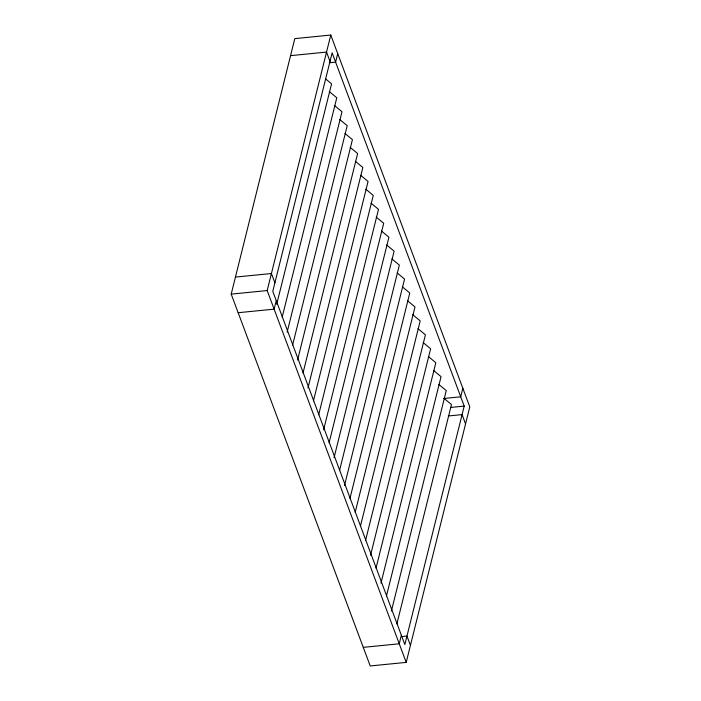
<?xml version="1.0" encoding="UTF-8"?>
<svg xmlns="http://www.w3.org/2000/svg" width="701" height="701" viewBox="0 0 701 701"><rect width="100%" height="100%" fill="white"/><g stroke="black" fill="none" stroke-linecap="round" stroke-linejoin="round"><path stroke-width="1.05" d="M231.207 294.122L294.797 38.616L330.776 35.05L469.793 406.878L406.203 662.384L370.224 665.95L231.207 294.122L267.177 290.556L330.776 35.05M276.247 300.633L274.126 309.15L238.156 312.716M337.724 53.644L335.604 62.161L329.26 62.783M276.702 304.295L331.573 83.84L325.772 79.038M282.179 317.176L336.787 97.781L329.321 91.603M287.13 332.186L342 111.731L334.535 105.544M292.606 345.067L347.214 125.672L339.748 119.494M297.557 360.069L352.428 139.613L344.962 133.435M303.034 372.95L357.641 153.563L350.176 147.376M307.984 387.96L362.855 167.504L355.389 161.318M313.461 400.841L368.069 181.445L360.603 175.268M318.675 414.782L373.282 195.386L365.817 189.209M323.625 429.792L378.496 209.336L371.031 203.15M329.102 442.673L383.71 223.277L376.244 217.1M334.053 457.674L388.924 237.218L381.458 231.041M339.529 470.555L394.137 251.16L386.672 244.982M344.48 485.565L399.351 265.109L391.885 258.923M349.957 498.446L404.565 279.051L397.099 272.873M355.17 512.387L409.778 292.992L402.313 286.814M360.384 526.328L414.992 306.942L407.526 300.755M365.598 540.278L420.206 320.883L412.74 314.696M370.54 555.28L425.419 334.824L417.954 328.646M376.025 568.16L430.633 348.765L423.167 342.587M380.967 583.171L435.838 362.715L428.381 356.529M386.444 596.052L441.052 376.656L433.586 370.478M391.395 611.053L446.265 390.597L438.8 384.42M396.871 623.934L451.479 404.538L444.013 398.361M401.366 635.272L399.246 643.79L363.276 647.356M462.844 388.284L460.723 396.801L443.794 398.483M464.202 406.098L404.845 644.569L272.777 291.336L332.134 52.864L464.202 406.098L450.445 407.465M290.565 55.651L326.535 52.084L330.013 61.381M235.448 277.088L271.418 273.521L274.897 282.818M448.325 415.982L462.082 414.615L465.552 423.912M401.673 636.578L406.966 636.052L410.435 645.349M267.177 290.556L406.203 662.384"/></g></svg>
